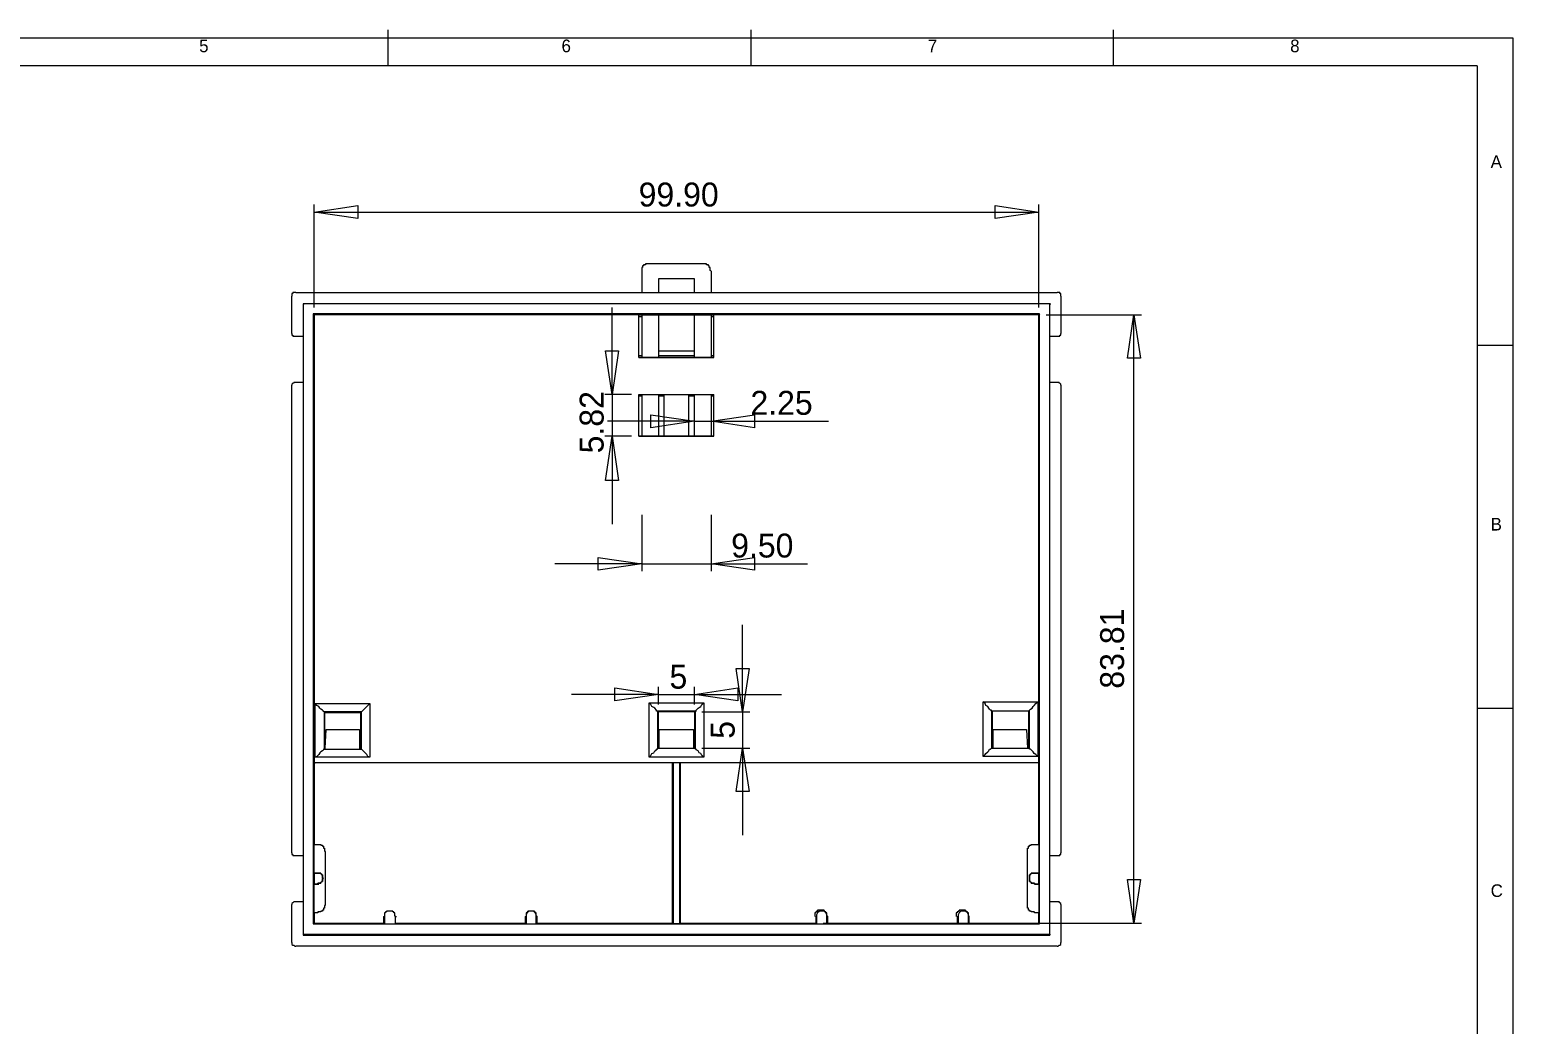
# Model space of a CAD drawing. Header units: millimetres. Extents: x 0 to 273, y 0 to 191.
# Drawn here: x 137 to 272.8, y 100.5 to 191.4 of the extents above; entities that cross this region are included whole.
import ezdxf

# ---------------------------------------------------------------- set-up
doc = ezdxf.new("R2010")
doc.units = ezdxf.units.MM

msp = doc.modelspace()

# ---------------------------------------------------------------- linework, layer by layer
at = {"color": 0, "lineweight": 0}
for points in [[(169.841333, 188.129333), (169.841333, 191.431333)], [(203.030667, 191.431333), (203.030667, 188.129333)], [(236.22, 188.129333), (236.22, 191.431333)], [(272.796, 190.669333), (0.423333, 190.669333)], [(272.796, 0), (272.796, 190.669333)], [(269.494, 188.129333), (5.418667, 188.129333)], [(269.494, 188.129333), (269.494, 24.976667)], [(163.068, 166.031333), (163.068, 175.429333)], [(163.068, 174.752), (167.047333, 175.344667)], [(167.047333, 175.344667), (167.047333, 174.159333)], [(225.382667, 175.344667), (229.362, 174.752)], [(225.382667, 174.159333), (225.382667, 175.344667)], [(229.362, 166.031333), (229.362, 175.429333)], [(167.047333, 174.159333), (163.068, 174.752)], [(163.068, 174.752), (229.362, 174.752)], [(229.362, 174.752), (225.382667, 174.159333)], [(193.717333, 170.010667), (193.378667, 170.010667), (193.378667, 169.926), (193.209333, 169.926), (193.209333, 169.841333), (193.124667, 169.841333), (193.124667, 169.756667), (193.124667, 169.672), (193.04, 169.672), (193.04, 169.333333)], [(198.712667, 170.010667), (193.717333, 170.010667)], [(199.39, 169.333333), (199.305333, 169.418), (199.305333, 169.672), (199.220667, 169.672), (199.220667, 169.841333), (199.136, 169.841333), (199.136, 169.926), (199.051333, 169.926), (198.966667, 169.926), (198.966667, 170.010667), (198.712667, 170.010667)], [(193.04, 169.333333), (193.04, 167.386)], [(197.866, 168.656), (194.564, 168.656)], [(194.564, 168.656), (194.564, 167.386)], [(197.866, 167.386), (197.866, 168.656)], [(199.39, 169.333333), (199.39, 167.386)], [(161.374667, 167.386), (161.120667, 167.386), (161.120667, 167.301333), (161.036, 167.301333), (161.036, 167.216667), (161.036, 167.047333)], [(161.036, 163.660667), (161.036, 167.047333)], [(161.374667, 167.386), (231.055333, 167.386)], [(231.394, 167.047333), (231.394, 167.301333), (231.309333, 167.301333), (231.309333, 167.386), (231.224667, 167.386), (231.055333, 167.386)], [(231.394, 167.047333), (231.394, 163.660667)], [(162.052, 166.37), (162.136667, 166.37)], [(162.052, 166.37), (162.052, 108.712)], [(162.052, 166.37), (162.052, 163.406667)], [(230.378, 166.37), (162.052, 166.37)], [(230.378, 166.37), (162.052, 166.37)], [(190.330667, 158.072667), (190.330667, 166.031333)], [(230.378, 108.712), (230.378, 166.37)], [(230.378, 166.37), (230.462667, 166.37)], [(230.378, 163.406667), (230.378, 166.37)], [(162.983333, 165.438667), (162.983333, 109.643333)], [(162.983333, 165.438667), (163.068, 165.354)], [(229.446667, 165.438667), (162.983333, 165.438667)], [(163.068, 165.354), (163.068, 124.375333)], [(192.786, 165.354), (163.068, 165.354)], [(192.786, 165.354), (199.644, 165.354)], [(192.786, 161.459333), (192.786, 165.354)], [(192.786, 165.354), (199.644, 165.354)], [(193.04, 165.184667), (192.786, 165.184667)], [(193.04, 165.354), (193.04, 161.459333)], [(194.564, 165.354), (194.564, 161.459333)], [(197.866, 161.459333), (197.866, 165.354)], [(199.39, 165.354), (199.39, 161.459333)], [(199.644, 165.184667), (199.39, 165.184667)], [(229.362, 165.354), (199.644, 165.354)], [(199.644, 161.459333), (199.644, 165.354)], [(229.446667, 165.438667), (229.362, 165.354)], [(229.362, 124.375333), (229.362, 165.354)], [(229.446667, 109.643333), (229.446667, 165.438667)], [(230.039333, 165.354), (238.76, 165.354)], [(237.49, 161.374667), (238.082667, 165.354)], [(238.082667, 109.728), (238.082667, 165.354)], [(238.082667, 165.354), (238.675333, 161.374667)], [(161.036, 163.660667), (161.036, 163.491333), (161.120667, 163.491333), (161.120667, 163.406667), (161.205333, 163.406667), (161.29, 163.406667)], [(161.29, 163.406667), (162.052, 163.406667)], [(162.052, 163.406667), (162.052, 159.173333)], [(230.378, 159.173333), (230.378, 163.406667)], [(230.378, 163.406667), (231.14, 163.406667)], [(231.14, 163.406667), (231.309333, 163.406667), (231.309333, 163.491333), (231.394, 163.491333), (231.394, 163.576), (231.394, 163.660667)], [(189.738, 162.052), (190.923333, 162.052)], [(190.330667, 158.072667), (189.738, 162.052)], [(190.923333, 162.052), (190.330667, 158.072667)], [(192.786, 161.628667), (193.04, 161.628667)], [(194.564, 162.052), (197.866, 162.052)], [(194.564, 161.628667), (197.866, 161.628667)], [(199.39, 161.628667), (199.644, 161.628667)], [(272.796, 162.56), (269.494, 162.56)], [(192.786, 161.459333), (199.644, 161.459333)], [(199.644, 161.459333), (192.786, 161.459333)], [(238.675333, 161.374667), (237.49, 161.374667)], [(161.29, 159.173333), (161.205333, 159.173333), (161.205333, 159.088667), (161.120667, 159.088667), (161.036, 159.004), (161.036, 158.919333)], [(161.036, 116.162667), (161.036, 158.919333)], [(162.052, 159.173333), (161.29, 159.173333)], [(162.052, 159.173333), (162.052, 115.908667)], [(230.378, 115.908667), (230.378, 159.173333)], [(231.14, 159.173333), (230.378, 159.173333)], [(231.394, 158.919333), (231.394, 159.004), (231.309333, 159.088667), (231.224667, 159.088667), (231.224667, 159.173333), (231.14, 159.173333)], [(231.394, 158.919333), (231.394, 116.162667)], [(192.108667, 158.072667), (189.653333, 158.072667)], [(190.330667, 158.072667), (190.330667, 154.262667)], [(192.786, 158.072667), (199.644, 158.072667)], [(192.786, 154.262667), (192.786, 158.072667)], [(192.786, 158.072667), (199.644, 158.072667)], [(193.04, 157.903333), (192.786, 157.903333)], [(193.04, 158.072667), (193.04, 154.262667)], [(194.564, 158.072667), (194.564, 154.262667)], [(195.072, 157.903333), (194.564, 157.903333)], [(195.072, 158.072667), (195.072, 154.262667)], [(197.358, 154.262667), (197.358, 158.072667)], [(197.866, 157.903333), (197.358, 157.903333)], [(197.866, 154.262667), (197.866, 158.072667)], [(199.39, 158.072667), (199.39, 154.262667)], [(199.644, 157.903333), (199.39, 157.903333)], [(199.644, 154.262667), (199.644, 158.072667)], [(193.886667, 156.21), (197.866, 155.617333)], [(193.886667, 155.024667), (193.886667, 156.21)], [(199.39, 155.617333), (203.369333, 156.21)], [(203.369333, 156.21), (203.369333, 155.024667)], [(197.866, 155.617333), (189.907333, 155.617333)], [(197.866, 155.617333), (193.886667, 155.024667)], [(197.866, 155.617333), (199.39, 155.617333)], [(203.369333, 155.024667), (199.39, 155.617333)], [(199.39, 155.617333), (210.142667, 155.617333)], [(192.108667, 154.262667), (189.653333, 154.262667)], [(189.738, 150.198667), (190.330667, 154.262667)], [(190.330667, 154.262667), (190.923333, 150.198667)], [(190.330667, 154.262667), (190.330667, 146.219333)], [(192.786, 154.262667), (199.644, 154.262667)], [(199.644, 154.262667), (192.786, 154.262667)], [(193.04, 154.262667), (192.786, 154.262667)], [(195.072, 154.262667), (194.564, 154.262667)], [(197.866, 154.262667), (197.358, 154.262667)], [(199.644, 154.262667), (199.39, 154.262667)], [(190.923333, 150.198667), (189.738, 150.198667)], [(193.04, 147.066), (193.04, 141.901333)], [(199.39, 147.066), (199.39, 141.901333)], [(193.04, 142.578667), (185.081333, 142.578667)], [(189.060667, 143.171333), (193.04, 142.578667)], [(189.060667, 141.986), (189.060667, 143.171333)], [(193.04, 142.578667), (189.060667, 141.986)], [(193.04, 142.578667), (199.39, 142.578667)], [(199.39, 142.578667), (203.369333, 143.171333)], [(203.369333, 141.986), (199.39, 142.578667)], [(199.39, 142.578667), (208.195333, 142.578667)], [(203.369333, 143.171333), (203.369333, 141.986)], [(202.268667, 129.032), (202.268667, 136.990667)], [(202.268667, 129.032), (201.676, 133.011333)], [(201.676, 133.011333), (202.861333, 133.011333)], [(202.861333, 133.011333), (202.268667, 129.032)], [(194.564, 130.640667), (186.605333, 130.640667)], [(190.584667, 130.048), (190.584667, 131.233333)], [(190.584667, 131.233333), (194.564, 130.640667)], [(194.564, 130.640667), (190.584667, 130.048)], [(194.564, 129.709333), (194.564, 131.318)], [(194.564, 130.640667), (197.866, 130.640667)], [(197.866, 129.709333), (197.866, 131.318)], [(197.866, 130.640667), (201.845333, 131.233333)], [(197.866, 130.640667), (205.824667, 130.640667)], [(201.845333, 130.048), (197.866, 130.640667)], [(201.845333, 131.233333), (201.845333, 130.048)], [(163.152667, 129.794), (168.148, 129.794)], [(163.152667, 124.883333), (163.152667, 129.794)], [(163.999333, 129.032), (163.914667, 129.032), (163.914667, 129.116667), (163.83, 129.201333), (163.660667, 129.286), (163.576, 129.370667), (163.491333, 129.54), (163.322, 129.624667), (163.152667, 129.794)], [(167.386, 129.032), (163.999333, 129.032)], [(163.999333, 129.032), (163.999333, 125.645333)], [(163.999333, 129.032), (163.999333, 128.947333)], [(167.386, 129.032), (167.301333, 128.947333)], [(168.148, 129.794), (167.978667, 129.624667), (167.894, 129.54), (167.724667, 129.370667), (167.64, 129.286), (167.555333, 129.201333), (167.470667, 129.116667), (167.386, 129.032)], [(167.386, 125.645333), (167.386, 129.032)], [(168.148, 129.794), (168.148, 124.883333)], [(193.717333, 129.878667), (198.712667, 129.878667)], [(193.717333, 124.883333), (193.717333, 129.878667)], [(194.479333, 129.116667), (194.394667, 129.116667), (194.394667, 129.201333), (194.225333, 129.370667), (194.140667, 129.455333), (193.971333, 129.54), (193.886667, 129.709333), (193.717333, 129.878667)], [(197.950667, 129.116667), (194.479333, 129.116667)], [(194.479333, 129.116667), (194.479333, 125.73)], [(194.479333, 129.116667), (194.564, 129.032)], [(197.866, 129.032), (194.564, 129.032)], [(194.564, 125.73), (194.564, 129.032)], [(197.950667, 129.116667), (197.866, 129.032)], [(197.866, 129.032), (197.866, 125.73)], [(197.950667, 129.116667), (198.035333, 129.116667), (198.035333, 129.201333), (198.204667, 129.370667), (198.289333, 129.455333), (198.458667, 129.54), (198.543333, 129.709333), (198.712667, 129.878667)], [(197.950667, 125.73), (197.950667, 129.116667)], [(198.543333, 129.032), (202.946, 129.032)], [(198.712667, 129.878667), (198.712667, 124.883333)], [(202.268667, 129.032), (202.268667, 125.73)], [(224.282, 129.963333), (229.277333, 129.963333)], [(224.282, 124.968), (224.282, 129.963333)], [(225.044, 129.116667), (225.044, 129.201333), (224.959333, 129.201333), (224.874667, 129.286), (224.79, 129.370667), (224.705333, 129.54), (224.536, 129.624667), (224.451333, 129.794), (224.282, 129.963333)], [(225.044, 129.116667), (225.044, 125.73)], [(228.515333, 129.116667), (225.044, 129.116667)], [(225.044, 129.116667), (225.128667, 129.116667)], [(228.430667, 129.116667), (225.128667, 129.116667)], [(225.128667, 125.73), (225.128667, 129.116667)], [(228.515333, 129.116667), (228.430667, 129.116667)], [(228.430667, 129.116667), (228.430667, 125.73)], [(228.515333, 129.116667), (228.515333, 129.201333), (228.6, 129.286), (228.769333, 129.370667), (228.854, 129.54), (228.938667, 129.624667), (229.108, 129.794), (229.277333, 129.963333)], [(228.515333, 125.73), (228.515333, 129.116667)], [(229.277333, 129.963333), (229.277333, 124.968)], [(269.494, 129.370667), (272.796, 129.370667)], [(167.301333, 128.947333), (163.999333, 128.947333)], [(163.999333, 125.73), (163.999333, 128.947333)], [(167.301333, 128.947333), (167.301333, 125.73)], [(164.084, 125.73), (164.168667, 127.423333)], [(164.168667, 127.423333), (167.216667, 127.423333)], [(167.216667, 127.423333), (167.216667, 125.73)], [(194.648667, 127.423333), (197.781333, 127.423333)], [(194.648667, 125.73), (194.648667, 127.423333)], [(197.781333, 127.423333), (197.781333, 125.73)], [(225.213333, 127.423333), (228.261333, 127.423333)], [(225.213333, 125.73), (225.213333, 127.423333)], [(228.261333, 127.423333), (228.346, 125.73)], [(163.999333, 125.645333), (163.914667, 125.645333), (163.914667, 125.560667), (163.83, 125.476), (163.660667, 125.391333), (163.576, 125.306667), (163.491333, 125.137333), (163.322, 124.968), (163.152667, 124.883333)], [(163.999333, 125.73), (164.084, 125.73)], [(163.999333, 125.645333), (167.386, 125.645333)], [(164.084, 125.645333), (164.084, 125.73)], [(167.216667, 125.73), (167.216667, 125.645333)], [(167.301333, 125.73), (167.216667, 125.73)], [(168.148, 124.883333), (167.978667, 124.968), (167.894, 125.137333), (167.724667, 125.306667), (167.64, 125.391333), (167.555333, 125.476), (167.470667, 125.560667), (167.386, 125.645333)], [(193.717333, 124.883333), (193.886667, 125.052667), (193.971333, 125.222), (194.140667, 125.306667), (194.225333, 125.476), (194.394667, 125.560667), (194.394667, 125.645333), (194.479333, 125.645333), (194.479333, 125.73)], [(194.479333, 125.73), (197.950667, 125.73)], [(194.564, 125.73), (194.648667, 125.73)], [(194.648667, 125.73), (194.733333, 125.73)], [(197.781333, 125.73), (197.866, 125.73)], [(197.866, 125.73), (197.781333, 125.73)], [(198.712667, 124.883333), (198.543333, 125.052667), (198.458667, 125.222), (198.289333, 125.306667), (198.204667, 125.476), (198.035333, 125.560667), (198.035333, 125.645333), (197.950667, 125.645333), (197.950667, 125.73)], [(198.543333, 125.73), (202.946, 125.73)], [(201.676, 121.750667), (202.268667, 125.73)], [(202.268667, 125.73), (202.268667, 117.771333)], [(202.268667, 125.73), (202.861333, 121.750667)], [(224.282, 124.968), (224.451333, 125.137333), (224.536, 125.222), (224.705333, 125.391333), (224.79, 125.476), (224.874667, 125.645333), (224.959333, 125.645333), (225.044, 125.73)], [(229.277333, 124.968), (224.282, 124.968)], [(225.044, 125.73), (228.430667, 125.73)], [(228.430667, 125.73), (228.515333, 125.73)], [(229.277333, 124.968), (229.108, 125.137333), (228.938667, 125.222), (228.854, 125.391333), (228.769333, 125.476), (228.6, 125.645333), (228.515333, 125.645333), (228.515333, 125.73)], [(163.068, 124.375333), (163.152667, 124.375333)], [(163.068, 124.375333), (163.068, 116.924667)], [(229.362, 124.375333), (163.068, 124.375333)], [(195.834, 124.375333), (163.068, 124.375333)], [(168.148, 124.883333), (163.152667, 124.883333)], [(198.712667, 124.883333), (193.717333, 124.883333)], [(195.834, 124.375333), (195.918667, 124.375333)], [(195.834, 124.375333), (195.834, 109.728)], [(196.511333, 124.375333), (195.918667, 124.375333)], [(195.918667, 124.375333), (195.918667, 109.643333)], [(196.511333, 124.375333), (196.596, 124.375333)], [(196.511333, 109.643333), (196.511333, 124.375333)], [(229.362, 124.375333), (196.596, 124.375333)], [(196.596, 109.728), (196.596, 124.375333)], [(229.362, 116.924667), (229.362, 124.375333)], [(229.362, 124.375333), (229.446667, 124.375333)], [(202.861333, 121.750667), (201.676, 121.750667)], [(163.068, 114.3), (163.068, 116.924667)], [(163.068, 116.924667), (163.406667, 116.924667)], [(163.406667, 116.924667), (163.660667, 116.924667), (163.660667, 116.84), (163.83, 116.84), (163.83, 116.755333), (163.914667, 116.755333), (163.914667, 116.670667), (163.914667, 116.586), (163.999333, 116.586), (163.999333, 116.332), (164.084, 116.247333)], [(228.346, 116.247333), (228.346, 116.586), (228.430667, 116.586), (228.430667, 116.755333), (228.515333, 116.755333), (228.515333, 116.84), (228.6, 116.84), (228.684667, 116.84), (228.684667, 116.924667), (229.023333, 116.924667)], [(229.023333, 116.924667), (229.362, 116.924667)], [(229.362, 116.924667), (229.362, 114.3)], [(161.036, 116.162667), (161.036, 115.993333), (161.120667, 115.993333), (161.120667, 115.908667), (161.205333, 115.908667), (161.29, 115.908667)], [(161.29, 115.908667), (162.052, 115.908667)], [(162.052, 115.908667), (162.052, 111.675333)], [(164.084, 116.247333), (164.084, 111.336667)], [(228.346, 111.336667), (228.346, 116.247333)], [(230.378, 111.675333), (230.378, 115.908667)], [(230.378, 115.908667), (231.14, 115.908667)], [(231.14, 115.908667), (231.309333, 115.908667), (231.309333, 115.993333), (231.394, 115.993333), (231.394, 116.078), (231.394, 116.162667)], [(163.068, 114.3), (163.152667, 114.3)], [(163.068, 114.3), (163.068, 113.284)], [(163.406667, 114.3), (163.068, 114.3)], [(163.068, 114.3), (163.406667, 114.3)], [(163.406667, 113.284), (163.406667, 113.368667), (163.491333, 113.368667), (163.660667, 113.368667), (163.660667, 113.453333), (163.745333, 113.453333), (163.745333, 113.538), (163.83, 113.538), (163.83, 113.622667), (163.83, 113.792), (163.914667, 113.792), (163.83, 113.876667), (163.83, 114.130667), (163.745333, 114.130667), (163.745333, 114.215333), (163.660667, 114.215333), (163.660667, 114.3), (163.576, 114.3), (163.406667, 114.3)], [(163.406667, 114.3), (163.491333, 114.3)], [(163.406667, 114.3), (163.660667, 114.3), (163.660667, 114.215333), (163.745333, 114.215333), (163.745333, 114.130667), (163.83, 114.130667), (163.83, 114.046), (163.83, 113.876667), (163.914667, 113.792), (163.83, 113.792), (163.83, 113.707333), (163.83, 113.538), (163.745333, 113.538), (163.745333, 113.453333), (163.660667, 113.453333), (163.660667, 113.368667), (163.576, 113.368667), (163.406667, 113.368667), (163.406667, 113.284)], [(229.023333, 114.3), (228.684667, 114.3), (228.684667, 114.215333), (228.6, 114.215333), (228.6, 114.130667), (228.515333, 114.130667), (228.515333, 114.046), (228.515333, 113.538), (228.6, 113.538), (228.6, 113.453333), (228.684667, 113.453333), (228.684667, 113.368667), (228.769333, 113.368667), (228.938667, 113.368667), (229.023333, 113.284)], [(229.023333, 113.284), (228.938667, 113.368667), (228.684667, 113.368667), (228.684667, 113.453333), (228.6, 113.453333), (228.6, 113.538), (228.515333, 113.538), (228.515333, 113.622667), (228.515333, 114.130667), (228.6, 114.130667), (228.6, 114.215333), (228.684667, 114.215333), (228.684667, 114.3), (228.769333, 114.3), (229.023333, 114.3)], [(229.023333, 114.3), (229.108, 114.3)], [(229.023333, 114.3), (229.362, 114.3)], [(229.362, 114.3), (229.023333, 114.3)], [(229.362, 113.284), (229.362, 114.3)], [(229.362, 114.3), (229.446667, 114.3)], [(163.068, 110.659333), (163.068, 113.284)], [(163.068, 113.284), (163.152667, 113.284)], [(163.068, 113.284), (163.406667, 113.284)], [(163.406667, 113.284), (163.068, 113.284)], [(163.406667, 113.284), (163.491333, 113.284)], [(229.023333, 113.284), (229.108, 113.284)], [(229.023333, 113.284), (229.362, 113.284)], [(229.362, 113.284), (229.023333, 113.284)], [(229.362, 113.284), (229.362, 110.659333)], [(229.362, 113.284), (229.446667, 113.284)], [(237.49, 113.707333), (238.675333, 113.707333)], [(238.082667, 109.728), (237.49, 113.707333)], [(238.675333, 113.707333), (238.082667, 109.728)], [(161.29, 111.675333), (161.205333, 111.675333), (161.120667, 111.590667), (161.036, 111.506), (161.036, 111.421333)], [(161.036, 107.95), (161.036, 111.421333)], [(162.052, 111.675333), (161.29, 111.675333)], [(162.052, 111.675333), (162.052, 108.627333)], [(164.084, 111.336667), (163.999333, 111.336667), (163.999333, 111.252), (163.999333, 111.082667), (163.914667, 111.082667), (163.914667, 110.913333), (163.83, 110.913333), (163.83, 110.828667), (163.745333, 110.828667), (163.660667, 110.828667), (163.660667, 110.744), (163.406667, 110.744), (163.406667, 110.659333)], [(229.023333, 110.659333), (228.938667, 110.744), (228.684667, 110.744), (228.684667, 110.828667), (228.515333, 110.828667), (228.515333, 110.913333), (228.430667, 110.913333), (228.430667, 110.998), (228.430667, 111.082667), (228.346, 111.082667), (228.346, 111.336667)], [(230.378, 108.627333), (230.378, 111.675333)], [(231.14, 111.675333), (230.378, 111.675333)], [(231.394, 111.421333), (231.394, 111.506), (231.309333, 111.590667), (231.224667, 111.675333), (231.14, 111.675333)], [(231.394, 111.421333), (231.394, 107.95)], [(163.068, 110.659333), (163.068, 109.728)], [(163.406667, 110.659333), (163.068, 110.659333)], [(169.418, 110.320667), (169.502667, 110.320667)], [(169.418, 110.320667), (169.418, 109.728)], [(170.518667, 110.320667), (170.434, 110.405333), (170.434, 110.659333), (170.349333, 110.659333), (170.349333, 110.744), (170.264667, 110.744), (170.264667, 110.828667), (170.18, 110.828667), (169.672, 110.828667), (169.672, 110.744), (169.587333, 110.744), (169.587333, 110.659333), (169.502667, 110.659333), (169.502667, 110.574667), (169.502667, 110.320667)], [(170.518667, 110.320667), (170.434, 110.405333), (170.434, 110.659333), (170.349333, 110.659333), (170.349333, 110.744), (170.264667, 110.744), (170.264667, 110.828667), (170.18, 110.828667), (169.672, 110.828667), (169.672, 110.744), (169.587333, 110.744), (169.587333, 110.659333), (169.502667, 110.659333), (169.502667, 110.574667), (169.502667, 110.320667)], [(169.502667, 110.320667), (169.502667, 109.643333)], [(170.518667, 109.643333), (170.518667, 110.320667)], [(170.518667, 110.320667), (170.603333, 110.320667)], [(170.518667, 109.728), (170.518667, 110.320667)], [(182.372, 110.320667), (182.456667, 110.320667)], [(182.372, 110.320667), (182.372, 109.728)], [(183.388, 110.320667), (183.388, 110.49), (183.303333, 110.659333), (183.134, 110.828667), (182.710667, 110.828667), (182.541333, 110.659333), (182.456667, 110.49), (182.456667, 110.320667)], [(183.472667, 110.320667), (183.388, 110.405333), (183.388, 110.659333), (183.303333, 110.659333), (183.303333, 110.744), (183.218667, 110.744), (183.218667, 110.828667), (183.134, 110.828667), (182.626, 110.828667), (182.626, 110.744), (182.541333, 110.744), (182.541333, 110.659333), (182.456667, 110.659333), (182.456667, 110.574667), (182.456667, 110.320667)], [(182.456667, 110.320667), (182.456667, 109.643333)], [(183.472667, 110.320667), (183.388, 110.320667)], [(183.388, 109.643333), (183.388, 110.320667)], [(183.472667, 109.728), (183.472667, 110.320667)], [(210.058, 110.320667), (209.973333, 110.405333), (209.973333, 110.659333), (209.888667, 110.659333), (209.888667, 110.744), (209.804, 110.744), (209.804, 110.828667), (209.719333, 110.828667), (209.719333, 110.913333), (209.634667, 110.913333), (209.126667, 110.913333), (209.126667, 110.828667), (209.042, 110.828667), (209.042, 110.744), (208.957333, 110.744), (208.957333, 110.659333), (208.872667, 110.659333), (208.872667, 110.574667), (208.872667, 110.320667)], [(208.957333, 110.320667), (209.042, 110.320667)], [(208.957333, 110.320667), (208.957333, 109.728)], [(209.973333, 110.320667), (209.973333, 110.49), (209.888667, 110.659333), (209.719333, 110.828667), (209.296, 110.828667), (209.126667, 110.659333), (209.042, 110.49), (209.042, 110.320667)], [(209.042, 110.320667), (209.042, 109.643333)], [(209.973333, 109.643333), (209.973333, 110.320667)], [(210.058, 110.320667), (209.973333, 110.320667)], [(210.058, 109.728), (210.058, 110.320667)], [(223.012, 110.320667), (222.927333, 110.405333), (222.927333, 110.659333), (222.842667, 110.659333), (222.842667, 110.744), (222.758, 110.744), (222.758, 110.828667), (222.673333, 110.828667), (222.673333, 110.913333), (222.588667, 110.913333), (222.080667, 110.913333), (222.080667, 110.828667), (221.996, 110.828667), (221.996, 110.744), (221.911333, 110.744), (221.911333, 110.659333), (221.826667, 110.659333), (221.826667, 110.574667), (221.826667, 110.320667)], [(221.911333, 110.320667), (221.996, 110.320667)], [(221.911333, 110.320667), (221.911333, 109.728)], [(222.927333, 110.320667), (222.927333, 110.49), (222.842667, 110.659333), (222.673333, 110.828667), (222.25, 110.828667), (222.080667, 110.659333), (221.996, 110.49), (221.996, 110.320667)], [(221.996, 110.320667), (221.996, 109.643333)], [(222.927333, 109.643333), (222.927333, 110.320667)], [(223.012, 110.320667), (222.927333, 110.320667)], [(223.012, 109.728), (223.012, 110.320667)], [(229.362, 110.659333), (229.023333, 110.659333)], [(229.362, 109.728), (229.362, 110.659333)], [(162.052, 108.712), (162.052, 108.627333)], [(162.052, 108.712), (230.378, 108.712)], [(162.052, 108.627333), (230.378, 108.627333)], [(162.983333, 109.643333), (163.068, 109.728)], [(162.983333, 109.643333), (229.446667, 109.643333)], [(163.068, 109.728), (169.418, 109.728)], [(169.418, 109.728), (169.502667, 109.643333)], [(169.502667, 109.643333), (170.518667, 109.643333)], [(170.518667, 109.643333), (170.518667, 109.728)], [(170.518667, 109.728), (182.372, 109.728)], [(182.372, 109.728), (182.456667, 109.643333)], [(182.456667, 109.643333), (183.388, 109.643333)], [(183.388, 109.643333), (183.472667, 109.728)], [(183.472667, 109.728), (195.834, 109.728)], [(195.834, 109.728), (195.918667, 109.643333)], [(196.511333, 109.643333), (195.918667, 109.643333)], [(196.511333, 109.643333), (196.596, 109.728)], [(196.596, 109.728), (208.957333, 109.728)], [(208.957333, 109.728), (209.042, 109.643333)], [(209.042, 109.643333), (209.973333, 109.643333)], [(209.634667, 109.728), (238.76, 109.728)], [(209.973333, 109.643333), (210.058, 109.728)], [(210.058, 109.728), (221.911333, 109.728)], [(221.911333, 109.728), (221.996, 109.643333)], [(221.996, 109.643333), (222.927333, 109.643333)], [(222.927333, 109.643333), (223.012, 109.728)], [(223.012, 109.728), (229.362, 109.728)], [(229.446667, 109.643333), (229.362, 109.728)], [(230.378, 108.712), (230.378, 108.627333)], [(161.036, 107.95), (161.036, 107.780667), (161.120667, 107.696), (161.205333, 107.696), (161.29, 107.611333), (161.374667, 107.611333)], [(231.055333, 107.611333), (161.374667, 107.611333)], [(231.055333, 107.611333), (231.14, 107.611333), (231.224667, 107.696), (231.309333, 107.696), (231.394, 107.780667), (231.394, 107.95)]]:
    msp.add_lwpolyline(points, dxfattribs=at)

# ---------------------------------------------------------------- texts
at = {"color": 0, "attachment_point": 1}
for s, insert, char_height in [('{\\fCenturyGothic|b0|i0|c0;5}', (152.541111, 190.526134), 1.155023), ('{\\fCenturyGothic|b0|i0|c0;6}', (185.702222, 190.526134), 1.155023), ('{\\fCenturyGothic|b0|i0|c0;7}', (219.216111, 190.526134), 1.155023), ('{\\fCenturyGothic|b0|i0|c0;8}', (252.377222, 190.526134), 1.155023), ('{\\fCenturyGothic|b0|i0|c0;A}', (270.721667, 179.942801), 1.155023), ('{\\fCenturyGothic|b0|i0|c0;99.90}', (192.757778, 177.448464), 2.188464), ('{\\fCenturyGothic|b0|i0|c0;2.25}', (202.988333, 158.398464), 2.188464), ('{\\fCenturyGothic|b0|i0|c0;B}', (270.721667, 146.781689), 1.155023), ('{\\fCenturyGothic|b0|i0|c0;9.50}', (201.224444, 145.345686), 2.188464), ('{\\fCenturyGothic|b0|i0|c0;5}', (195.58, 133.351242), 2.188464), ('{\\fCenturyGothic|b0|i0|c0;C}', (270.721667, 113.267801), 1.155023)]:
    msp.add_mtext(s, dxfattribs=dict(at, insert=insert, char_height=char_height))
at = {"color": 0, "char_height": 2.188464, "attachment_point": 7, "rotation": 90}
for s, insert in [('{\\fCenturyGothic|b0|i0|c0;5.82}', (189.582778, 152.682222)), ('{\\fCenturyGothic|b0|i0|c0;83.81}', (237.207778, 131.162778)), ('{\\fCenturyGothic|b0|i0|c0;5}', (201.577222, 126.576667))]:
    msp.add_mtext(s, dxfattribs=dict(at, insert=insert))

doc.saveas('drawing.dxf')
